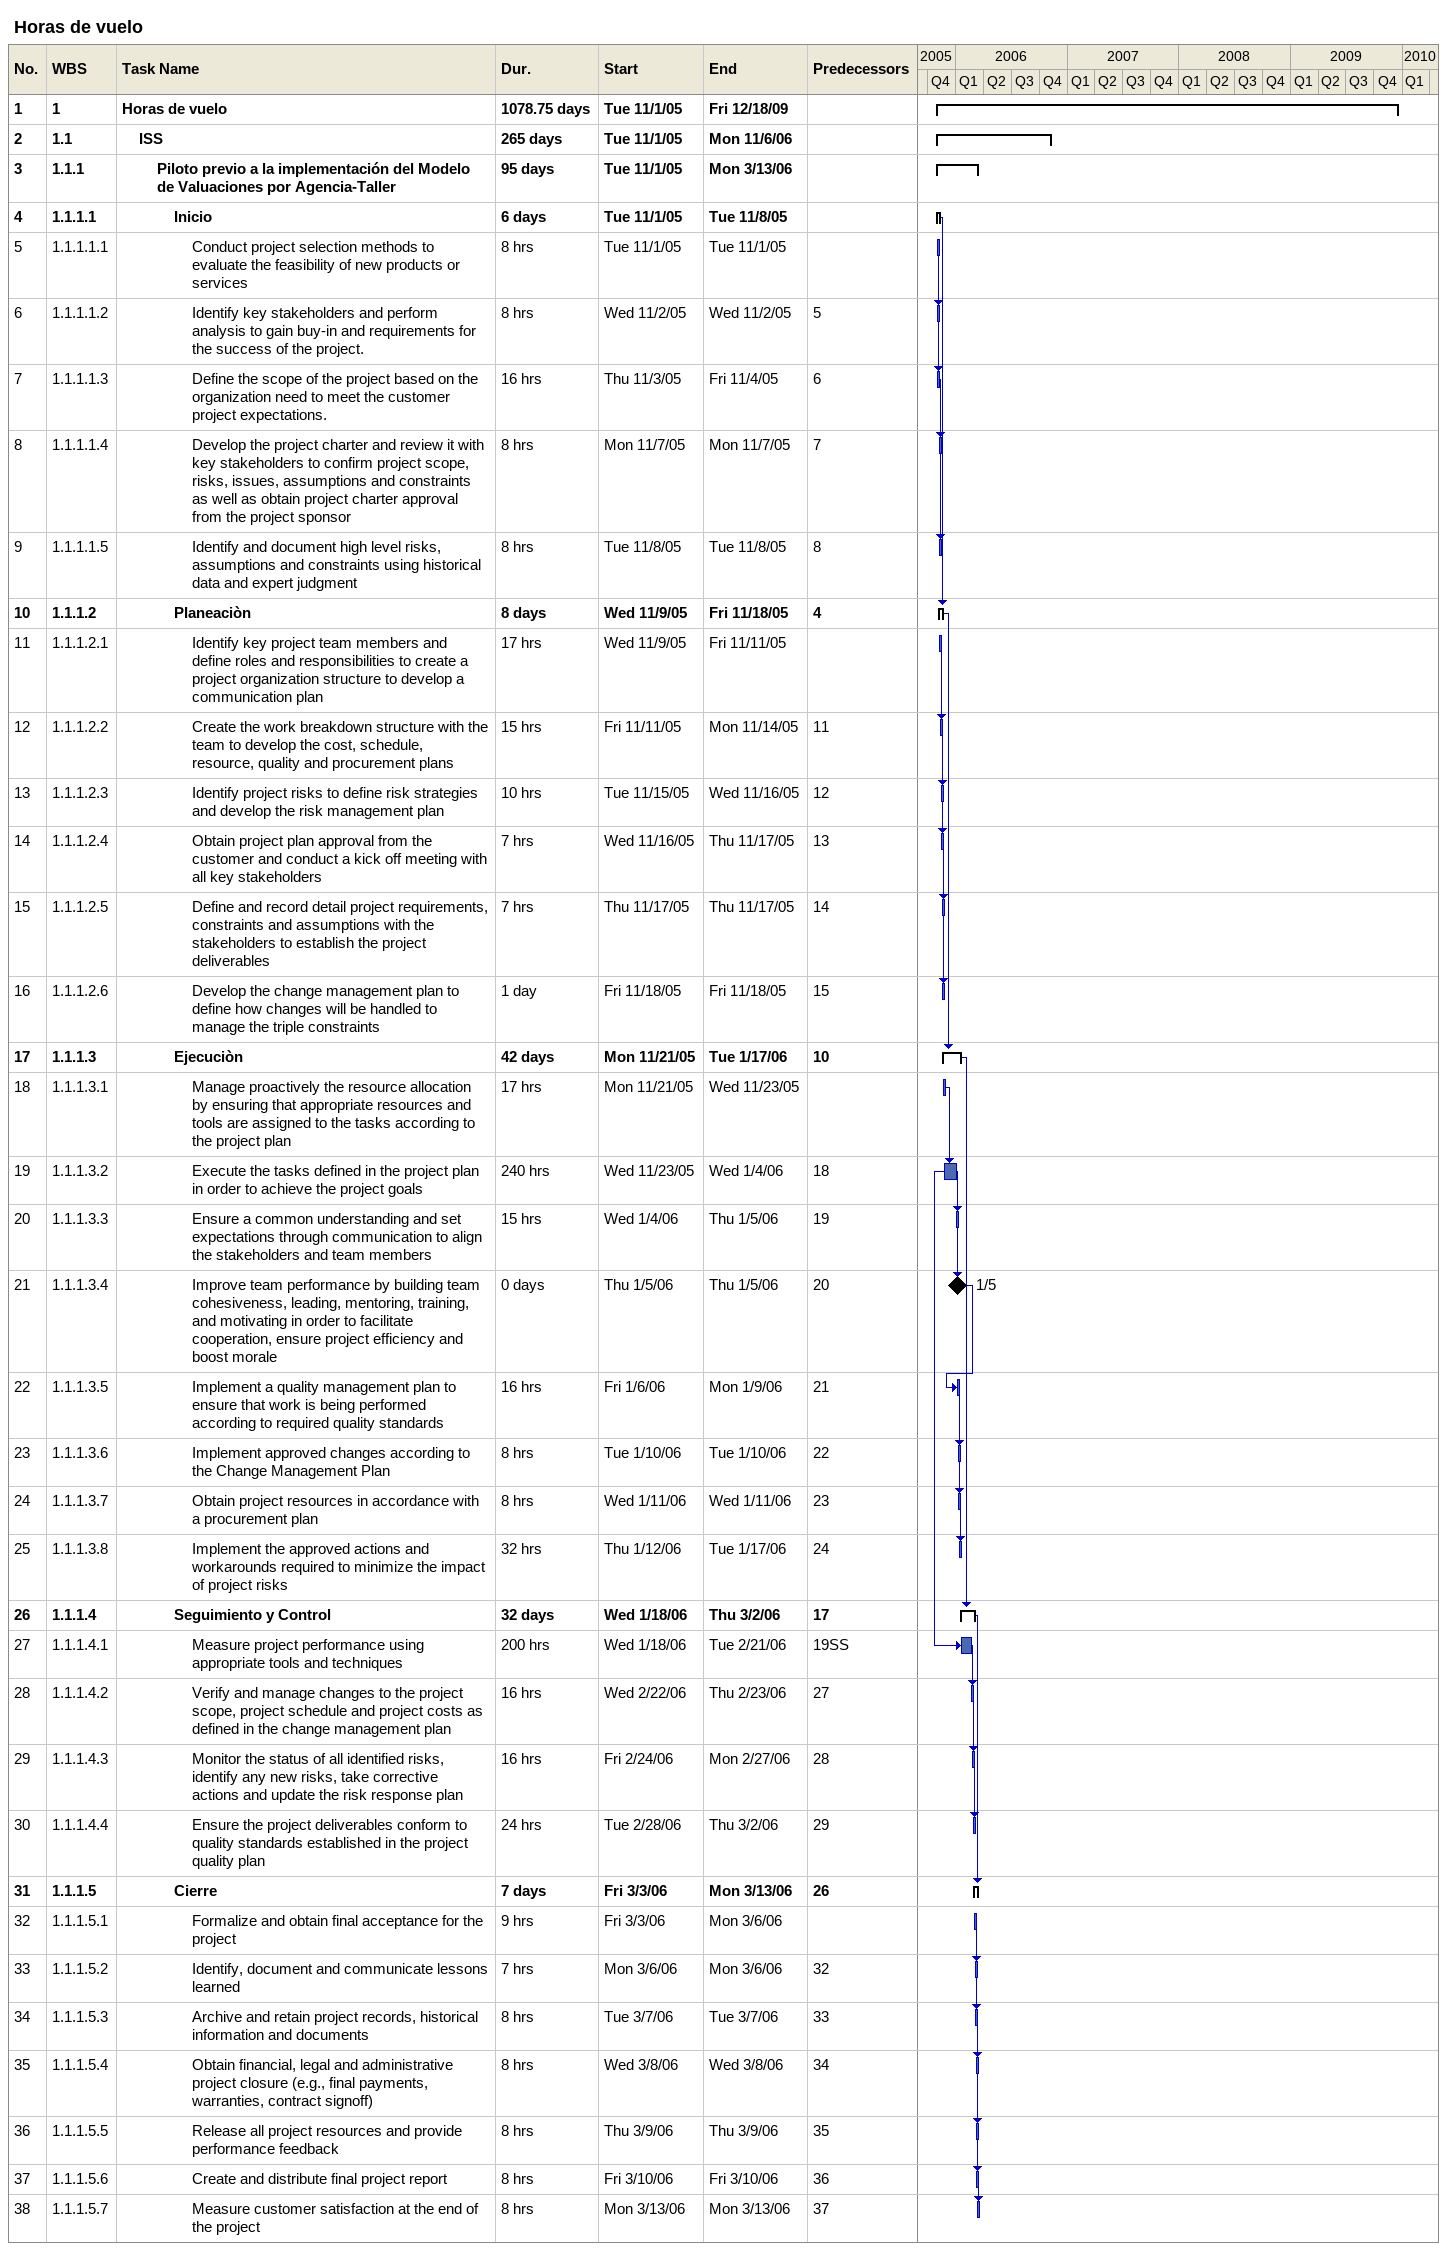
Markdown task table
Horas de vuelo

| ID | WBS | Task | Duration | Start | Finish | Predecessors |
|---|---|---|---|---|---|---|
| 1 | 1 | **Horas de vuelo** | 1078.75d | 2005-11-01 | 2009-12-18 |  |
| 2 | 1.1 | **ISS** | 265d | 2005-11-01 | 2006-11-06 |  |
| 3 | 1.1.1 | **Piloto previo a la implementación del Modelo de Valuaciones por Agencia-Taller** | 95d | 2005-11-01 | 2006-03-13 |  |
| 4 | 1.1.1.1 | **Inicio** | 6d | 2005-11-01 | 2005-11-08 |  |
| 5 | 1.1.1.1.1 | Conduct project selection methods to evaluate the feasibility of new products or services | 8h | 2005-11-01 | 2005-11-01 |  |
| 6 | 1.1.1.1.2 | Identify key stakeholders and perform analysis to gain buy-in and requirements for the success of the project. | 8h | 2005-11-02 | 2005-11-02 | 5 |
| 7 | 1.1.1.1.3 | Define the scope of the project based on the organization need to meet the customer project expectations. | 16h | 2005-11-03 | 2005-11-04 | 6 |
| 8 | 1.1.1.1.4 | Develop the project charter and review it with key stakeholders to confirm project scope, risks, issues, assumptions and constraints as well as obtain project charter approval from the project sponsor | 8h | 2005-11-07 | 2005-11-07 | 7 |
| 9 | 1.1.1.1.5 | Identify and document high level risks, assumptions and constraints using historical data and expert judgment | 8h | 2005-11-08 | 2005-11-08 | 8 |
| 10 | 1.1.1.2 | **Planeaciòn** | 8d | 2005-11-09 | 2005-11-18 | 4 |
| 11 | 1.1.1.2.1 | Identify key project team members and define roles and responsibilities to create a project organization structure to develop a communication plan | 17h | 2005-11-09 | 2005-11-11 |  |
| 12 | 1.1.1.2.2 | Create the work breakdown structure with the team to develop the cost, schedule, resource, quality and procurement plans | 15h | 2005-11-11 | 2005-11-14 | 11 |
| 13 | 1.1.1.2.3 | Identify project risks to define risk strategies and develop the risk management plan | 10h | 2005-11-15 | 2005-11-16 | 12 |
| 14 | 1.1.1.2.4 | Obtain project plan approval from the customer and conduct a kick off meeting with all key stakeholders | 7h | 2005-11-16 | 2005-11-17 | 13 |
| 15 | 1.1.1.2.5 | Define and record detail project requirements, constraints and assumptions with the stakeholders to establish the project deliverables | 7h | 2005-11-17 | 2005-11-17 | 14 |
| 16 | 1.1.1.2.6 | Develop the change management plan to define how changes will be handled to manage the triple constraints | 1d | 2005-11-18 | 2005-11-18 | 15 |
| 17 | 1.1.1.3 | **Ejecuciòn** | 42d | 2005-11-21 | 2006-01-17 | 10 |
| 18 | 1.1.1.3.1 | Manage proactively the resource allocation by ensuring that appropriate resources and tools are assigned to the tasks according to the project plan | 17h | 2005-11-21 | 2005-11-23 |  |
| 19 | 1.1.1.3.2 | Execute the tasks defined in the project plan in order to achieve the project goals | 240h | 2005-11-23 | 2006-01-04 | 18 |
| 20 | 1.1.1.3.3 | Ensure a common understanding and set expectations through communication to align the stakeholders and team members | 15h | 2006-01-04 | 2006-01-05 | 19 |
| 21 | 1.1.1.3.4 | Improve team performance by building team cohesiveness, leading, mentoring, training, and motivating in order to facilitate cooperation, ensure project efficiency and boost morale | 0d | 2006-01-05 | 2006-01-05 | 20 |
| 22 | 1.1.1.3.5 | Implement a quality management plan to ensure that work is being performed according to required quality standards | 16h | 2006-01-06 | 2006-01-09 | 21 |
| 23 | 1.1.1.3.6 | Implement approved changes according to the Change Management Plan | 8h | 2006-01-10 | 2006-01-10 | 22 |
| 24 | 1.1.1.3.7 | Obtain project resources in accordance with a procurement plan | 8h | 2006-01-11 | 2006-01-11 | 23 |
| 25 | 1.1.1.3.8 | Implement the approved actions and workarounds required to minimize the impact of project risks | 32h | 2006-01-12 | 2006-01-17 | 24 |
| 26 | 1.1.1.4 | **Seguimiento y Control** | 32d | 2006-01-18 | 2006-03-02 | 17 |
| 27 | 1.1.1.4.1 | Measure project performance using appropriate tools and techniques | 200h | 2006-01-18 | 2006-02-21 | 19SS |
| 28 | 1.1.1.4.2 | Verify and manage changes to the project scope, project schedule and project costs as defined in the change management plan | 16h | 2006-02-22 | 2006-02-23 | 27 |
| 29 | 1.1.1.4.3 | Monitor the status of all identified risks, identify any new risks, take corrective actions and update the risk response plan | 16h | 2006-02-24 | 2006-02-27 | 28 |
| 30 | 1.1.1.4.4 | Ensure the project deliverables conform to quality standards established in the project quality plan | 24h | 2006-02-28 | 2006-03-02 | 29 |
| 31 | 1.1.1.5 | **Cierre** | 7d | 2006-03-03 | 2006-03-13 | 26 |
| 32 | 1.1.1.5.1 | Formalize and obtain final acceptance for the project | 9h | 2006-03-03 | 2006-03-06 |  |
| 33 | 1.1.1.5.2 | Identify, document and communicate lessons learned | 7h | 2006-03-06 | 2006-03-06 | 32 |
| 34 | 1.1.1.5.3 | Archive and retain project records, historical information and documents | 8h | 2006-03-07 | 2006-03-07 | 33 |
| 35 | 1.1.1.5.4 | Obtain financial, legal and administrative project closure (e.g., final payments, warranties, contract signoff) | 8h | 2006-03-08 | 2006-03-08 | 34 |
| 36 | 1.1.1.5.5 | Release all project resources and provide performance feedback | 8h | 2006-03-09 | 2006-03-09 | 35 |
| 37 | 1.1.1.5.6 | Create and distribute final project report | 8h | 2006-03-10 | 2006-03-10 | 36 |
| 38 | 1.1.1.5.7 | Measure customer satisfaction at the end of the project | 8h | 2006-03-13 | 2006-03-13 | 37 |
